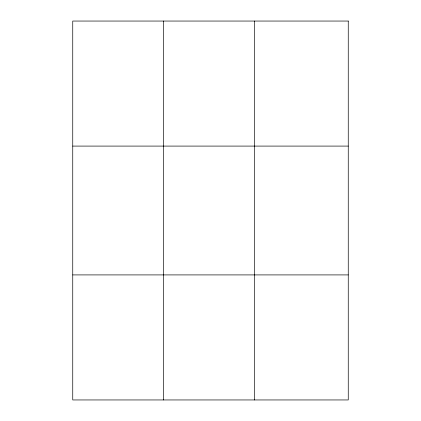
<?xml version="1.0" encoding="UTF-8"?>
<svg xmlns="http://www.w3.org/2000/svg" width="421" height="421" viewBox="0 0 421 421"><rect width="100%" height="100%" fill="white"/><g stroke="black" fill="none" stroke-linecap="round" stroke-linejoin="round"><path stroke-width="0.63" d="M163.664 399.95L163.664 21.05M254.584 399.95L254.584 21.05M72.744 146.087L348.256 146.087M72.744 274.913L348.256 274.913M348.256 21.05L348.256 399.95L72.744 399.95L72.744 21.05L348.256 21.05"/></g></svg>
